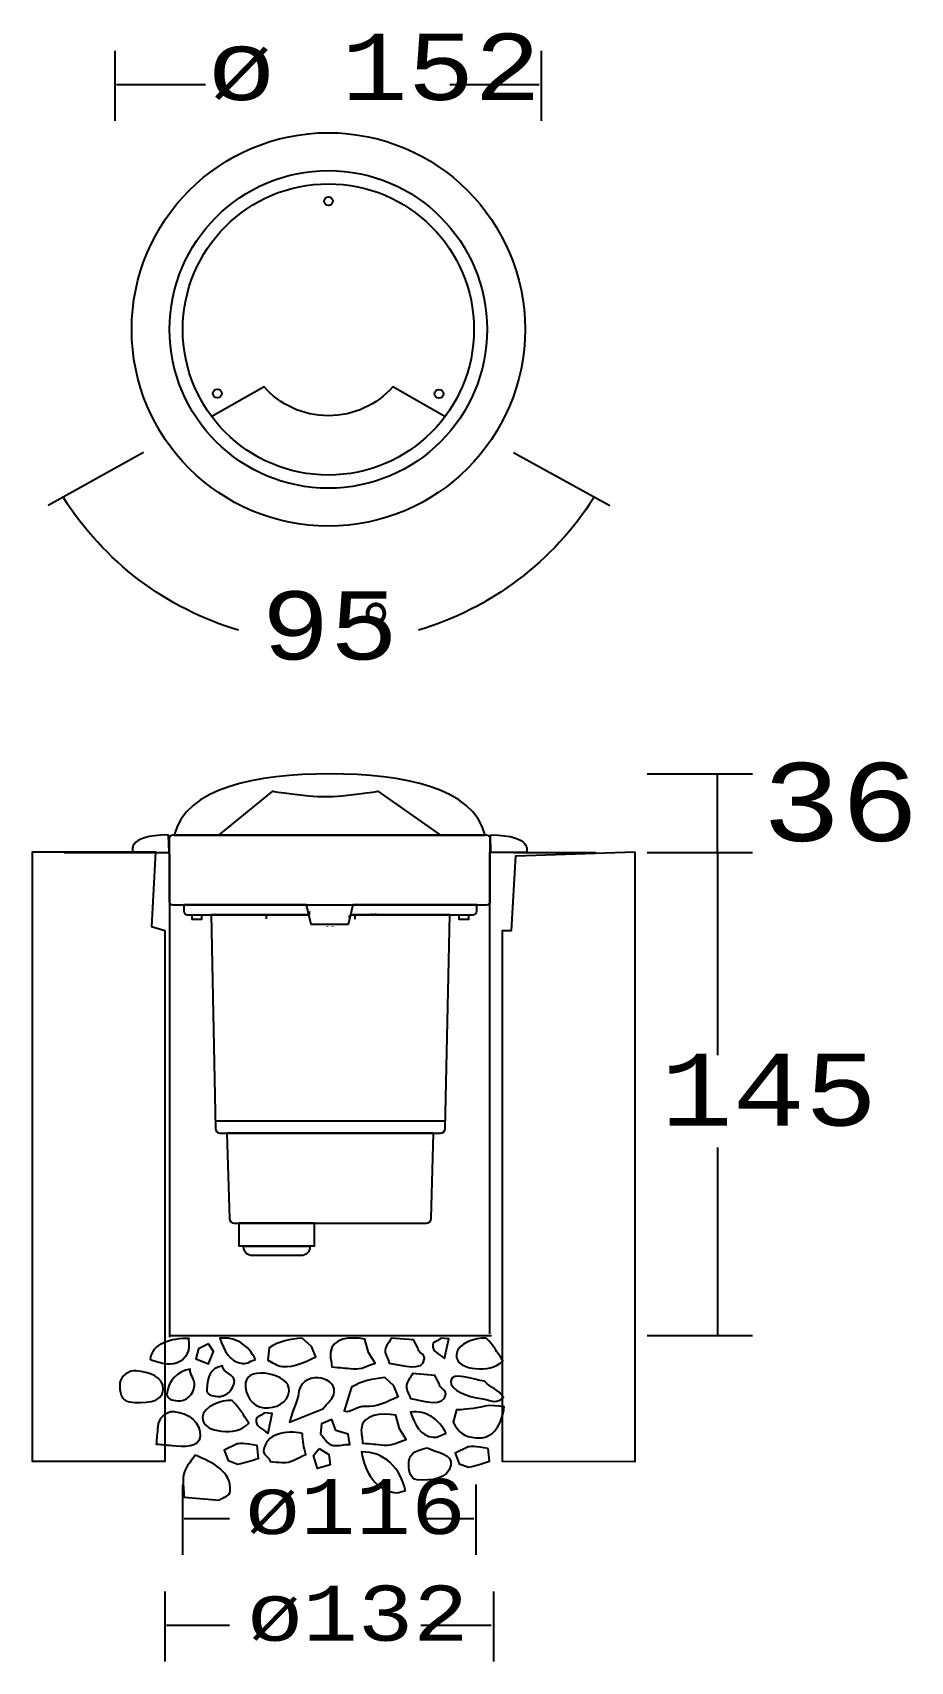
# Model space of a CAD drawing. Extents: x 32 to 145, y 66 to 276.
import ezdxf

# ---------------------------------------------------------------- set-up
doc = ezdxf.new("R2010")
doc.units = 0
doc.layers.add('LIVELLO_1', color=160, linetype='Continuous')
doc.styles.add('STD', font='txt')

# ---------------------------------------------------------------- blocks, each defined once
blk = doc.blocks.new('AI9-BLK5')
at = {"layer": 'LIVELLO_1', "color": 7}
for points in [[(-13.4, 9.56), (-14.68, 8.91), (-15.01, 7.61), (-13.4, 6.97), (-12.75, 8.58)], [(0.93, -3.97), (2.15, -4.73), (2.36, -6.05), (0.7, -6.55), (0.2, -4.88)]]:
    blk.add_lwpolyline(points, close=True, dxfattribs=at)
for points, knots in [([(-20.89, 7.49), (-19.96, 7.21), (-19.35, 6.93), (-18.36, 6.93), (-17.05, 6.93), (-15.93, 7.92), (-15.93, 9.24), (-15.93, 9.66), (-15.98, 9.9), (-15.93, 10.32), (-18.13, 10.32), (-20.71, 9.71), (-20.89, 7.49)], [0, 0, 0, 0, 1, 1, 1, 2, 2, 2, 3, 3, 3, 4, 4, 4, 4]), ([(-7.31, 7.53), (-7.88, 7.42), (-8.32, 6.97), (-8.97, 7.02), (-10.65, 7.17), (-11.33, 8.7), (-11.91, 10.29), (-9.87, 10.52), (-8.2, 9.4), (-7.31, 7.53)], [0, 0, 0, 0, 1, 1, 1, 2, 2, 2, 3, 3, 3, 3]), ([(-0.06, 9.24), (-0.06, 9.24), (0.47, 7.89), (0.47, 7.89), (-1.04, 7.22), (-2.16, 6.5), (-3.84, 6.65), (-4.64, 6.72), (-5, 7.16), (-5.71, 7.46), (-5.71, 7.46), (-5.56, 9.07), (-5.56, 9.07), (-4.2, 9.93), (-2.89, 10.14), (-1.26, 10.32), (-1.26, 10.32), (-0.06, 9.24), (-0.06, 9.24)], [0, 0, 0, 0, 1, 1, 1, 2, 2, 2, 3, 3, 3, 4, 4, 4, 5, 5, 5, 6, 6, 6, 6]), ([(7.3, 8.44), (7.3, 8.44), (8.15, 7.07), (8.15, 7.07), (7.07, 6.76), (6.46, 6.24), (5.34, 6.34), (4.22, 6.44), (3.66, 6.49), (2.54, 6.59), (2.52, 7.32), (2.31, 7.74), (2.38, 8.47), (2.54, 10.33), (4.98, 10.52), (6.81, 10.19), (6.81, 10.19), (7.3, 8.44), (7.3, 8.44)], [0, 0, 0, 0, 1, 1, 1, 2, 2, 2, 3, 3, 3, 4, 4, 4, 5, 5, 5, 6, 6, 6, 6]), ([(13.68, 9.04), (13.63, 8.4), (14.59, 8.31), (14.53, 7.67), (14.38, 5.89), (11.71, 6.78), (9.96, 7.09), (9.85, 7.67), (9.41, 8.12), (9.46, 8.76), (9.52, 9.41), (10.03, 9.77), (10.24, 10.32), (10.24, 10.32), (13.13, 10.07), (13.13, 10.07), (13.13, 10.07), (13.68, 9.04), (13.68, 9.04)], [0, 0, 0, 0, 1, 1, 1, 2, 2, 2, 3, 3, 3, 4, 4, 4, 5, 5, 5, 6, 6, 6, 6]), ([(16.65, 10.32), (16.65, 10.32), (17.69, 10.23), (17.69, 10.23), (17.69, 10.23), (17.14, 7.68), (17.14, 7.68), (16.46, 8.22), (15.53, 8.55), (15.6, 9.44), (15.64, 9.92), (16.45, 9.93), (16.65, 10.32)], [0, 0, 0, 0, 1, 1, 1, 2, 2, 2, 3, 3, 3, 4, 4, 4, 4]), ([(22.51, 10.31), (23.46, 9.33), (23.9, 8.53), (24.65, 7.38), (23.62, 6.38), (22.53, 6.24), (21.09, 6.37), (19.92, 6.47), (18.56, 7.01), (18.66, 8.19), (18.78, 9.6), (21.11, 10.43), (22.51, 10.31)], [0, 0, 0, 0, 1, 1, 1, 2, 2, 2, 3, 3, 3, 4, 4, 4, 4]), ([(-10.04, 4.75), (-10.14, 3.57), (-11.12, 2.67), (-12.28, 2.77), (-12.89, 2.82), (-13.67, 3.03), (-13.62, 3.64), (-13.47, 5.38), (-13.26, 6.39), (-11.59, 6.71), (-11.66, 5.87), (-9.97, 5.59), (-10.04, 4.75)], [0, 0, 0, 0, 1, 1, 1, 2, 2, 2, 3, 3, 3, 4, 4, 4, 4]), ([(-2.95, 3.47), (-3.09, 1.92), (-4.71, 1.17), (-6.24, 1.3), (-7.78, 1.44), (-8.73, 2.99), (-8.59, 4.54), (-8.4, 6.79), (-2.76, 5.72), (-2.95, 3.47)], [0, 0, 0, 0, 1, 1, 1, 2, 2, 2, 3, 3, 3, 3]), ([(-22.73, 6.09), (-21.1, 5.9), (-19.09, 5.3), (-19.23, 3.66), (-19.39, 1.83), (-21.78, 1.9), (-23.6, 2.06), (-24.67, 2.15), (-24.94, 3.45), (-24.84, 4.53), (-24.77, 5.37), (-23.57, 6.21), (-22.73, 6.09)], [0, 0, 0, 0, 1, 1, 1, 2, 2, 2, 3, 3, 3, 4, 4, 4, 4]), ([(-15.19, 4.17), (-15.29, 3), (-16.27, 2.09), (-17.43, 2.2), (-18.04, 2.25), (-18.82, 2.46), (-18.76, 3.07), (-18.61, 4.81), (-17.43, 5.98), (-15.76, 6.31), (-15.83, 5.46), (-15.12, 5.02), (-15.19, 4.17)], [0, 0, 0, 0, 1, 1, 1, 2, 2, 2, 3, 3, 3, 4, 4, 4, 4]), ([(2.88, 3.38), (2.79, 2.33), (1.96, 2), (1.4, 1.15), (1.4, 1.15), (-2.9, -0.56), (-2.9, -0.56), (-2.84, 0.08), (-1.79, 2.49), (-1.74, 3.14), (-1.63, 4.43), (-0.5, 5.3), (0.78, 5.19), (1.82, 5.1), (2.98, 4.43), (2.88, 3.38)], [0, 0, 0, 0, 1, 1, 1, 2, 2, 2, 3, 3, 3, 4, 4, 4, 5, 5, 5, 5]), ([(10.59, 4.12), (10.59, 4.12), (11.12, 2.77), (11.12, 2.77), (9.61, 2.09), (8.5, 1.38), (6.82, 1.53), (6.01, 1.6), (4.85, 0.59), (4.15, 0.9), (4.15, 0.9), (5.09, 3.95), (5.09, 3.95), (6.46, 4.81), (7.76, 5.02), (9.4, 5.2), (9.4, 5.2), (10.59, 4.12), (10.59, 4.12)], [0, 0, 0, 0, 1, 1, 1, 2, 2, 2, 3, 3, 3, 4, 4, 4, 5, 5, 5, 6, 6, 6, 6]), ([(16.43, 4.45), (16.38, 3.81), (17.34, 3.72), (17.28, 3.08), (17.13, 1.3), (14.46, 2.19), (12.71, 2.5), (12.6, 3.08), (12.15, 3.53), (12.21, 4.17), (12.27, 4.82), (12.78, 5.18), (12.99, 5.73), (12.99, 5.73), (15.87, 5.48), (15.87, 5.48), (15.87, 5.48), (16.43, 4.45), (16.43, 4.45)], [0, 0, 0, 0, 1, 1, 1, 2, 2, 2, 3, 3, 3, 4, 4, 4, 5, 5, 5, 6, 6, 6, 6]), ([(22.28, 4.74), (23.23, 3.75), (23.99, 3.79), (24.74, 2.64), (23.71, 1.64), (23, 2.41), (21.56, 2.54), (20.39, 2.64), (17.82, 3.56), (17.92, 4.74), (18.05, 6.14), (20.88, 4.86), (22.28, 4.74)], [0, 0, 0, 0, 1, 1, 1, 2, 2, 2, 3, 3, 3, 4, 4, 4, 4]), ([(-10.31, 2.23), (-9.36, 1.25), (-8.91, 0.45), (-8.17, -0.7), (-9.19, -1.7), (-10.29, -1.84), (-11.73, -1.71), (-12.9, -1.61), (-14.26, -1.06), (-14.16, 0.11), (-14.03, 1.52), (-11.71, 2.35), (-10.31, 2.23)], [0, 0, 0, 0, 1, 1, 1, 2, 2, 2, 3, 3, 3, 4, 4, 4, 4]), ([(-17.85, 0.82), (-18.92, 0.91), (-19.81, -0.05), (-19.9, -1.13), (-19.98, -2.02), (-20.02, -2.54), (-20.1, -3.43), (-19.31, -3.5), (-18.89, -3.54), (-18.1, -3.61), (-16.61, -3.74), (-14.6, -3.91), (-14.47, -2.41), (-14.31, -0.58), (-16.03, 0.66), (-17.85, 0.82)], [0, 0, 0, 0, 1, 1, 1, 2, 2, 2, 3, 3, 3, 4, 4, 4, 5, 5, 5, 5]), ([(-6.19, 0.67), (-6.19, 0.67), (-5.14, 0.57), (-5.14, 0.57), (-5.14, 0.57), (-5.69, -1.98), (-5.69, -1.98), (-6.37, -1.43), (-7.31, -1.11), (-7.23, -0.22), (-7.19, 0.26), (-6.38, 0.28), (-6.19, 0.67)], [0, 0, 0, 0, 1, 1, 1, 2, 2, 2, 3, 3, 3, 4, 4, 4, 4]), ([(11.3, -1.4), (11.3, -1.4), (12.15, -2.78), (12.15, -2.78), (11.08, -3.09), (10.46, -3.61), (9.34, -3.51), (8.22, -3.41), (7.66, -3.36), (6.54, -3.26), (6.52, -2.53), (6.32, -2.1), (6.38, -1.38), (6.54, 0.48), (8.98, 0.67), (10.81, 0.34), (10.81, 0.34), (11.3, -1.4), (11.3, -1.4)], [0, 0, 0, 0, 1, 1, 1, 2, 2, 2, 3, 3, 3, 4, 4, 4, 5, 5, 5, 6, 6, 6, 6]), ([(17.32, -2.01), (16.75, -2.12), (16.31, -2.57), (15.66, -2.51), (13.98, -2.36), (13.31, -0.84), (12.72, 0.75), (14.76, 0.98), (16.44, -0.14), (17.32, -2.01)], [0, 0, 0, 0, 1, 1, 1, 2, 2, 2, 3, 3, 3, 3]), ([(24.85, 1.45), (24.49, -0.87), (23.52, -2.78), (21.19, -2.58), (19.59, -2.43), (18.99, -1.93), (18.22, -0.56), (18.22, -0.56), (18.68, 1.02), (18.68, 1.02), (20.38, 1.12), (21.29, 1.28), (22.93, 1.62), (22.93, 1.62), (24.85, 1.45), (24.85, 1.45)], [0, 0, 0, 0, 1, 1, 1, 2, 2, 2, 3, 3, 3, 4, 4, 4, 5, 5, 5, 5]), ([(-1.22, -2.02), (-1.23, -3.08), (-1.05, -3.75), (-0.81, -4.74), (-2.06, -5.2), (-2.6, -5.88), (-3.89, -5.77), (-4.45, -5.72), (-4.85, -5.69), (-5.41, -5.64), (-5.44, -5.07), (-6.31, -4.91), (-6.26, -4.26), (-6.07, -2.09), (-3.35, -1.51), (-1.22, -2.02)], [0, 0, 0, 0, 1, 1, 1, 2, 2, 2, 3, 3, 3, 4, 4, 4, 5, 5, 5, 5]), ([(3.08, -1.64), (3.08, -1.64), (4.66, -2.1), (4.66, -2.1), (4.66, -2.1), (4.87, -3.43), (4.87, -3.43), (4.06, -3.43), (3.55, -3.63), (2.75, -3.56), (1.87, -3.49), (1.71, -2.58), (1.1, -2.12), (1.1, -2.12), (1.22, -0.75), (1.22, -0.75), (1.22, -0.75), (2.56, -0.21), (2.56, -0.21), (2.56, -0.21), (3.08, -1.64), (3.08, -1.64)], [0, 0, 0, 0, 1, 1, 1, 2, 2, 2, 3, 3, 3, 4, 4, 4, 5, 5, 5, 6, 6, 6, 7, 7, 7, 7]), ([(-7.11, -3.59), (-7.11, -3.59), (-6.93, -5.23), (-6.93, -5.23), (-7.93, -5.55), (-8.59, -5.73), (-9.58, -5.97), (-9.58, -5.97), (-10.83, -5.53), (-10.83, -5.53), (-10.83, -5.53), (-11.36, -4.19), (-11.36, -4.19), (-11.36, -4.19), (-9.68, -3.36), (-9.68, -3.36), (-9.68, -3.36), (-8.62, -3.21), (-7.11, -3.59)], [0, 0, 0, 0, 1, 1, 1, 2, 2, 2, 3, 3, 3, 4, 4, 4, 5, 5, 5, 6, 6, 6, 6]), ([(14.92, -3.89), (13.85, -4.04), (12.6, -4.5), (12.51, -5.63), (12.42, -6.59), (12.63, -7.91), (13.59, -7.99), (15.43, -8.16), (17.55, -7.94), (17.95, -6.1), (18.24, -4.67), (16.16, -4.49), (14.92, -3.89)], [0, 0, 0, 0, 1, 1, 1, 2, 2, 2, 3, 3, 3, 4, 4, 4, 4]), ([(22.75, -3.97), (22.75, -3.97), (22.93, -5.61), (22.93, -5.61), (21.93, -5.93), (21.27, -6.12), (20.28, -6.35), (20.28, -6.35), (19.02, -5.92), (19.02, -5.92), (19.02, -5.92), (18.5, -4.57), (18.5, -4.57), (18.5, -4.57), (20.18, -3.74), (20.18, -3.74), (20.18, -3.74), (21.25, -3.6), (22.75, -3.97)], [0, 0, 0, 0, 1, 1, 1, 2, 2, 2, 3, 3, 3, 4, 4, 4, 5, 5, 5, 6, 6, 6, 6]), ([(-15.11, -4.83), (-12.85, -5.76), (-10.37, -6.96), (-10.59, -9.46), (-10.65, -10.18), (-11.46, -10.19), (-11.98, -10.63), (-11.98, -10.63), (-16.55, -10.23), (-16.55, -10.23), (-16.54, -9.26), (-16.73, -8.67), (-16.65, -7.7), (-16.54, -6.41), (-15.76, -5.83), (-15.11, -4.83)], [0, 0, 0, 0, 1, 1, 1, 2, 2, 2, 3, 3, 3, 4, 4, 4, 5, 5, 5, 5]), ([(12.1, -9.45), (11.62, -9.41), (11.36, -9.71), (10.87, -9.67), (8.23, -9.44), (6.82, -7.04), (6.41, -4.4), (9.4, -4.34), (11.39, -6.47), (12.1, -9.45)], [0, 0, 0, 0, 1, 1, 1, 2, 2, 2, 3, 3, 3, 3])]:
    blk.add_open_spline(points, degree=3, knots=knots, dxfattribs=at)
blk = doc.blocks.new('AI9-BLK2')
at = {"layer": 'LIVELLO_1', "color": 7}
for points in [[(-21.757414, 29.226209), (-21.757414, -39.371671), (-38.859213, -39.369948), (-38.859213, 39.42128), (-22.945628, 39.42128), (-23.487541, 29.769156)], [(38.978585, 39.42128), (38.976863, -39.410256), (21.877821, -39.38993), (21.877821, 29.226209), (23.065862, 29.226209), (23.607947, 38.882295)]]:
    blk.add_lwpolyline(points, close=True, dxfattribs=at)
blk = doc.blocks.new('AI9-BLK1')
at = {"layer": 'LIVELLO_1', "color": 7}
for p, q in [((-38.69, 93.65), (-38.69, 102.7)), ((16.42, 93.66), (16.42, 102.71)), ((-27.01, 98.3), (-38.52, 98.3)), ((16.1, 98.3), (4.55, 98.3)), ((-35.04, 50.81), (-47.35, 43.97)), ((12.77, 50.81), (25.25, 43.97)), ((30.09, 9.29), (43.67, 9.29)), ((39.15, -0.89), (39.15, 9.29)), ((-45.3, -0.89), (-34.64, -0.89)), ((-31.66, -1.1), (-31.66, -63.52)), ((9.7, -0.93), (9.7, -63.11)), ((9.7, -1.31), (9.7, -57.29)), ((9.72, -1.79), (9.72, -0.84)), ((12.79, -0.89), (23.45, -0.89)), ((30.09, -0.89), (43.67, -0.89)), ((39.15, -0.89), (39.15, -27.09)), ((-19.16, -9.03), (-19.19, -9.47)), ((-11.25, -10.49), (-11.25, -10.43)), ((-10.59, -10.43), (-10.59, -10.49)), ((-8.4, -9.3), (-8.4, -9.04)), ((-7.73, -9.05), (-7.73, -9.5)), ((-5.54, -9), (-5.54, -8.76)), ((-5.05, -8.79), (-5.07, -8.99)), ((-25.7, -35.55), (3.89, -35.55)), ((39.14, -39.03), (39.15, -63.34)), ((-31.58, -63.31), (9.86, -63.31)), ((9.86, -63.31), (9.94, -63.31)), ((30.09, -63.31), (43.67, -63.31)), ((-29.97, -91.64), (-29.96, -82.59)), ((7.97, -91.63), (7.97, -82.58)), ((-23.94, -86.99), (-29.79, -86.99)), ((7.65, -86.99), (0.83, -86.99)), ((-32.23, -105.42), (-32.23, -96.37)), ((10.23, -105.42), (10.23, -96.37)), ((-23.94, -100.77), (-32.06, -100.77)), ((9.91, -100.77), (0.83, -100.77))]:
    blk.add_line(p, q, dxfattribs=at)
for points in [[(-13.96, -7.66), (-7.98, -7.66), (-8.58, -10.21), (-13.37, -10.21)], [(-13.95, -7.66), (-7.98, -7.66), (-8.58, -10.2), (-13.35, -10.2)], [(-28.75, -8.95), (-27.55, -8.95), (-27.55, -9.55), (-28.75, -9.55)], [(5.76, -8.95), (6.96, -8.95), (6.96, -9.55), (5.76, -9.55)], [(-22.66, -48.73), (-12.96, -48.73), (-12.96, -51.77), (-22.66, -51.77)]]:
    blk.add_lwpolyline(points, close=True, dxfattribs=at)
for centre, radius in [((-11.14, 66.71), 25.42), ((-11.14, 66.71), 20.52), ((-11.14, 66.71), 18.82), ((-11.13, 83.28), 0.566), ((-25.49, 58.43), 0.566), ((3.16, 58.39), 0.566)]:
    blk.add_circle(centre, radius, dxfattribs=at)
for points, knots in [([(3.91, 55.47), (3.91, 55.47), (-2.81, 59.29), (-2.81, 59.29), (-4.85, 57), (-7.82, 55.56), (-11.14, 55.56), (-14.45, 55.56), (-17.42, 57), (-19.46, 59.29), (-19.46, 59.29), (-26.22, 55.44), (-26.22, 55.44)], [0, 0, 0, 0, 1, 1, 1, 2, 2, 2, 3, 3, 3, 4, 4, 4, 4]), ([(-31.07, 1.37), (-29.54, 7.47), (-20.5, 9.28), (-10.96, 9.28), (-1.43, 9.28), (7.61, 7.47), (9.13, 1.37), (9.13, 1.37), (-31.07, 1.37), (-31.07, 1.37)], [0, 0, 0, 0, 1, 1, 1, 2, 2, 2, 3, 3, 3, 3]), ([(-25.32, 1.37), (-25.32, 1.37), (-18.32, 7.02), (-18.32, 7.02), (-18.32, 7.02), (-14.05, 6.34), (-11.53, 6.34), (-9.01, 6.34), (-4.74, 7.02), (-4.74, 7.02), (-4.74, 7.02), (3.36, 1.37), (3.36, 1.37)], [0, 0, 0, 0, 1, 1, 1, 2, 2, 2, 3, 3, 3, 4, 4, 4, 4]), ([(-31.79, 1.38), (-31.79, 1.38), (-31.73, -0.89), (-31.73, -0.89), (-31.73, -0.89), (-36.39, -0.89), (-36.39, -0.89), (-36.39, -0.89), (-37.47, 1.38), (-31.79, 1.38)], [0, 0, 0, 0, 1, 1, 1, 2, 2, 2, 3, 3, 3, 3]), ([(-31.25, 1.37), (-31.25, 1.37), (9.32, 1.37), (9.32, 1.37), (9.58, 1.37), (9.79, 1.15), (9.79, 0.89), (9.79, 0.89), (9.79, -7.19), (9.79, -7.19), (9.79, -7.45), (9.58, -7.66), (9.32, -7.66), (9.32, -7.66), (-31.25, -7.66), (-31.25, -7.66), (-31.51, -7.66), (-31.73, -7.45), (-31.73, -7.19), (-31.73, -7.19), (-31.73, 0.89), (-31.73, 0.89), (-31.73, 1.15), (-31.51, 1.37), (-31.25, 1.37)], [0, 0, 0, 0, 1, 1, 1, 2, 2, 2, 3, 3, 3, 4, 4, 4, 5, 5, 5, 6, 6, 6, 7, 7, 7, 8, 8, 8, 8]), ([(9.8, 1.38), (9.8, 1.38), (9.87, -0.89), (9.87, -0.89), (9.87, -0.89), (14.45, -0.89), (14.45, -0.89), (14.45, -0.89), (15.48, 1.38), (9.8, 1.38)], [0, 0, 0, 0, 1, 1, 1, 2, 2, 2, 3, 3, 3, 3]), ([(-29.35, -8.95), (-29.61, -8.95), (-29.83, -8.73), (-29.83, -8.47), (-29.83, -8.47), (-29.83, -7.66), (-29.83, -7.66), (-29.83, -7.66), (-13.96, -7.66), (-13.96, -7.66), (-13.96, -7.66), (-13.66, -8.95), (-13.66, -8.95), (-13.66, -8.95), (-29.35, -8.95), (-29.35, -8.95)], [0, 0, 0, 0, 1, 1, 1, 2, 2, 2, 3, 3, 3, 4, 4, 4, 5, 5, 5, 5]), ([(-7.98, -7.66), (-7.98, -7.66), (8.04, -7.66), (8.04, -7.66), (8.04, -7.66), (8.04, -8.47), (8.04, -8.47), (8.04, -8.73), (7.82, -8.95), (7.56, -8.95), (7.56, -8.95), (-8.28, -8.95), (-8.28, -8.95), (-8.28, -8.95), (-7.98, -7.66), (-7.98, -7.66)], [0, 0, 0, 0, 1, 1, 1, 2, 2, 2, 3, 3, 3, 4, 4, 4, 5, 5, 5, 5]), ([(-2.02, -8.94), (-2.02, -8.94), (4.54, -8.94), (4.54, -8.94), (4.54, -8.94), (3.94, -36.54), (3.94, -36.54), (3.94, -36.87), (3.67, -37.14), (3.34, -37.14), (3.34, -37.14), (-25.12, -37.14), (-25.12, -37.14), (-25.45, -37.14), (-25.72, -36.87), (-25.72, -36.54), (-25.72, -36.54), (-26.31, -8.94), (-26.31, -8.94), (-26.31, -8.94), (-19.82, -8.94), (-19.82, -8.94), (-19.82, -8.94), (-13.65, -8.94), (-13.65, -8.94), (-13.65, -8.94), (-13.35, -10.2), (-13.35, -10.2), (-13.35, -10.2), (-8.58, -10.2), (-8.58, -10.2), (-8.58, -10.2), (-8.28, -8.94), (-8.28, -8.94), (-8.28, -8.94), (-2.02, -8.94), (-2.02, -8.94)], [0, 0, 0, 0, 1, 1, 1, 2, 2, 2, 3, 3, 3, 4, 4, 4, 5, 5, 5, 6, 6, 6, 7, 7, 7, 8, 8, 8, 9, 9, 9, 10, 10, 10, 11, 11, 11, 12, 12, 12, 12]), ([(2.47, -37.14), (2.47, -37.14), (2.15, -48.18), (2.15, -48.18), (2.15, -48.51), (1.88, -48.78), (1.55, -48.78), (1.55, -48.78), (-23.33, -48.78), (-23.33, -48.78), (-23.66, -48.78), (-23.93, -48.51), (-23.93, -48.18), (-23.93, -48.18), (-24.25, -37.14), (-24.25, -37.14), (-24.25, -37.14), (2.47, -37.14), (2.47, -37.14)], [0, 0, 0, 0, 1, 1, 1, 2, 2, 2, 3, 3, 3, 4, 4, 4, 5, 5, 5, 6, 6, 6, 6]), ([(-22.09, -51.77), (-22.09, -51.77), (-22.09, -51.86), (-22.09, -51.86), (-22.09, -52.48), (-21.59, -52.98), (-20.97, -52.98), (-20.97, -52.98), (-14.65, -52.98), (-14.65, -52.98), (-14.04, -52.98), (-13.53, -52.48), (-13.53, -51.86), (-13.53, -51.86), (-13.53, -51.77), (-13.53, -51.77), (-13.53, -51.77), (-22.09, -51.77), (-22.09, -51.77)], [0, 0, 0, 0, 1, 1, 1, 2, 2, 2, 3, 3, 3, 4, 4, 4, 5, 5, 5, 6, 6, 6, 6])]:
    blk.add_open_spline(points, degree=3, knots=knots, dxfattribs=at)
for points in [[(-22.76, 27.83), (-32.18, 30.64), (-40.17, 36.78), (-45.35, 44.89)], [(23.13, 44.89), (17.95, 36.79), (9.91, 30.64), (0.49, 27.83)], [(-13.6, -8.49), (-13.62, -8.81), (-13.64, -8.99), (-13.66, -8.99)]]:
    blk.add_open_spline(points, degree=3, dxfattribs=at)
for name, p in [('AI9-BLK2', (-10.52, -40.21)), ('AI9-BLK5', (-13.25, -73.95))]:
    blk.add_blockref(name, p, dxfattribs=at)
at = {"layer": 'LIVELLO_1', "color": 7, "attachment_point": 1, "style": 'STD'}
for s, insert, char_height in [('\\fCourier|b0|i0;\\H8.5755;\\C7;ø 152', (-26.66, 104.94), 8.5755), ('\\fCourier|b0|i0;\\H8.8129;\\C7;95', (-19.8, 32.87), 8.8129), ('\\fSymbol|b0|i0;\\H7.1271;\\C7;°', (-6.9, 31.33), 7.1271), ('\\fCourier|b0|i0;\\H10.1032;\\C7;36', (44.95, 10.7), 10.1032), ('\\fCourier|b0|i0;\\H9.3140;\\C7;145', (31.8, -26.87), 9.314), ('\\fCourier|b0|i0;\\H7.1271;\\C7;ø116', (-21.92, -81.83), 7.1271), ('\\fCourier|b0|i0;\\H7.1271;\\C7;ø132', (-21.61, -95.62), 7.1271)]:
    blk.add_mtext(s, dxfattribs=dict(at, insert=insert, char_height=char_height))

msp = doc.modelspace()

# ---------------------------------------------------------------- block references
at = {"layer": 'LIVELLO_1', "color": 7}
msp.add_blockref('AI9-BLK1', (81.233285, 171.400821), dxfattribs=at)

doc.saveas('drawing.dxf')
